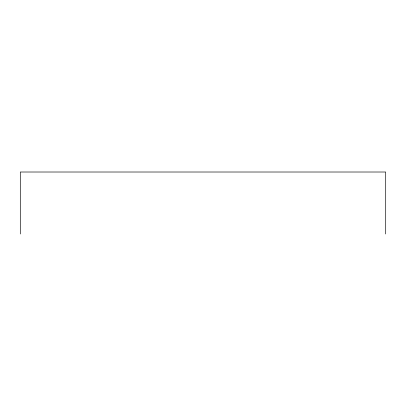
<?xml version="1.0" encoding="UTF-8"?>
<svg xmlns="http://www.w3.org/2000/svg" width="406" height="406" viewBox="0 0 406 406"><rect width="100%" height="100%" fill="white"/><g stroke="black" fill="none" stroke-linecap="round" stroke-linejoin="round"><path stroke-width="0.61" d="M385.7 233.988L385.7 172.012L20.3 172.012L20.3 233.988"/></g></svg>
